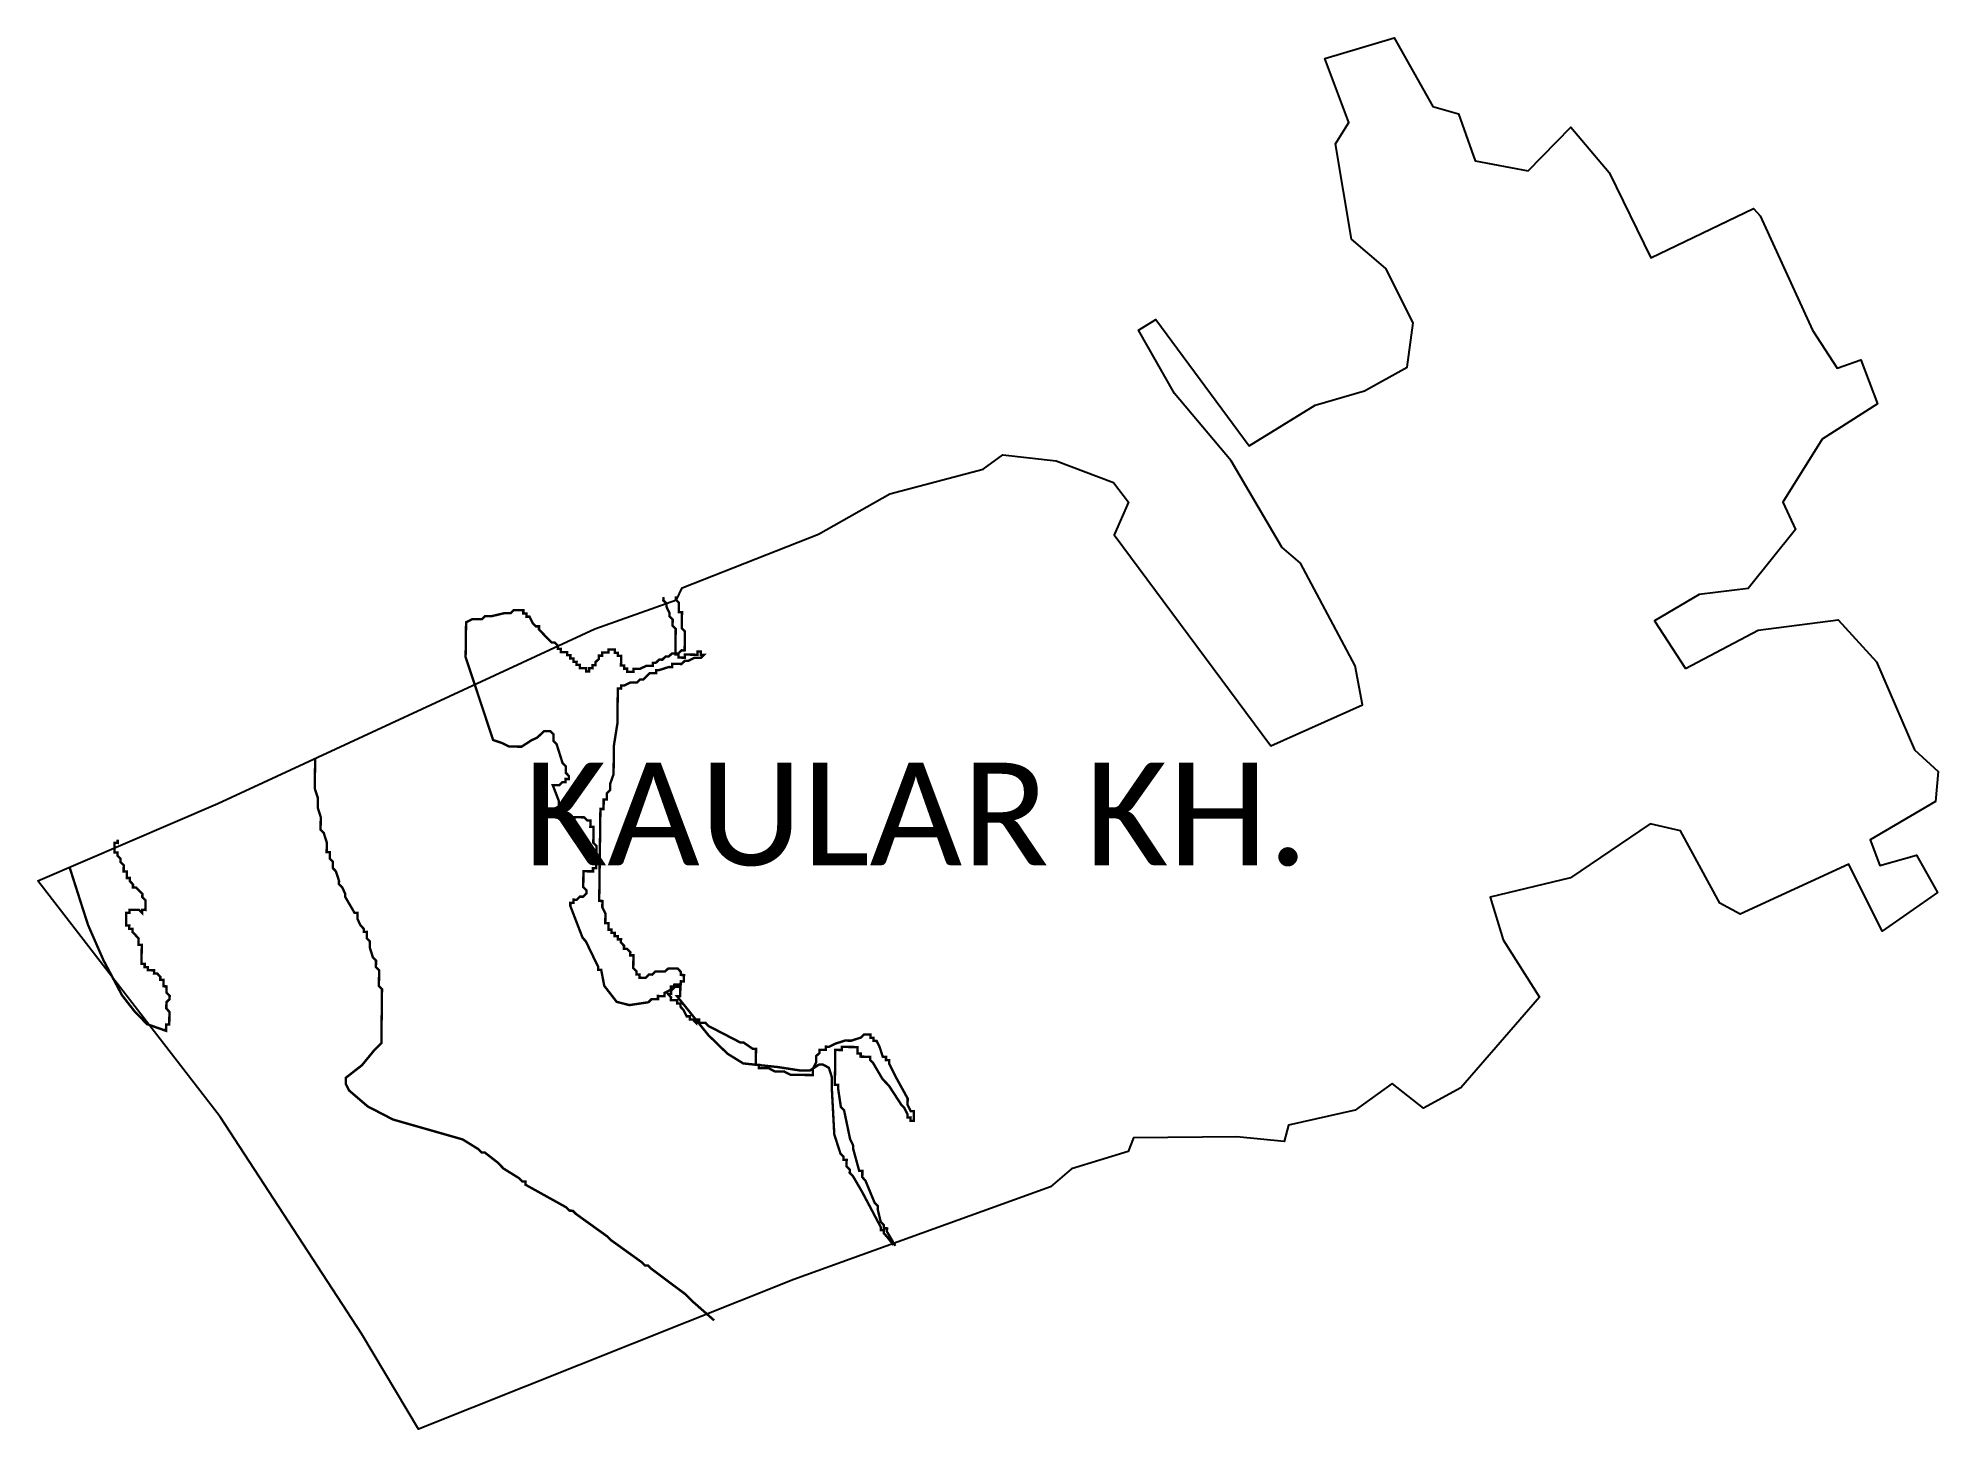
# Model space of a CAD drawing. Header units: metres. Extents: x 263795 to 268598, y 2140779 to 2154063.
# Drawn here: x 266216 to 268598, y 2140779 to 2142523 of the extents above; entities outside this region: 1.
import ezdxf

# ---------------------------------------------------------------- set-up
doc = ezdxf.new("R2010")
doc.units = ezdxf.units.M
for name, color, linetype in [('HIGH TIDE LINE', 6, 'Continuous'), ('village', 3, 'Continuous'), ('VILLAGE NAME', 250, 'Continuous')]:
    doc.layers.add(name, color=color, linetype=linetype)
doc.styles.get("Standard").update_dxf_attribs({"font": 'simplex.shx'})

msp = doc.modelspace()

# ---------------------------------------------------------------- linework, layer by layer
at = {"layer": 'HIGH TIDE LINE', "lineweight": 0, "const_width": 3}
msp.add_lwpolyline([(263796.4, 2154061)], close=True, dxfattribs=at)
for points in [[(267015.8, 2141823.4), (267015.7, 2141819.4), (267019.6, 2141815.4), (267019.5, 2141803.4), (267023.5, 2141803.4), (267023.2, 2141783.5), (267027.1, 2141779.5), (267026.8, 2141755.6), (267022.8, 2141755.7), (267018.8, 2141751.7), (267010.9, 2141751.8), (267006.8, 2141747.9), (267002.9, 2141748), (266998.8, 2141744), (266994.8, 2141744.1), (266990.8, 2141740.2), (266986.8, 2141740.2), (266986.8, 2141736.2), (266978.8, 2141736.3), (266970.8, 2141732.5), (266962.9, 2141732.6), (266962.8, 2141728.6), (266954.9, 2141728.7), (266954.9, 2141732.7), (266950.9, 2141732.7), (266951, 2141736.7), (266947, 2141736.7), (266947.2, 2141748.7), (266943.2, 2141748.7), (266943.2, 2141752.7), (266939.3, 2141752.7), (266939.3, 2141756.7), (266931.4, 2141756.8), (266931.3, 2141752.9), (266923.4, 2141753), (266923.3, 2141749), (266919.3, 2141749), (266919.3, 2141745), (266915.2, 2141741.1), (266915.2, 2141737.1), (266911.2, 2141737.2), (266911.2, 2141733.2), (266907.2, 2141733.3), (266907.1, 2141729.3), (266903.2, 2141729.3), (266903.2, 2141733.3), (266895.3, 2141733.4), (266895.3, 2141737.4), (266891.3, 2141737.4), (266891.4, 2141741.4), (266887.4, 2141741.5), (266887.5, 2141745.5), (266883.5, 2141745.5), (266883.5, 2141749.5), (266879.5, 2141749.5), (266879.6, 2141753.5), (266871.6, 2141753.6), (266871.7, 2141757.6), (266867.7, 2141757.6), (266867.8, 2141761.6), (266863.8, 2141765.7), (266859.9, 2141765.7), (266855.9, 2141769.7), (266848.1, 2141777.8), (266844.2, 2141781.8), (266844.2, 2141785.8), (266840.2, 2141785.8), (266836.3, 2141789.9), (266832.4, 2141797.9), (266828.4, 2141797.9), (266828.5, 2141801.9), (266824.5, 2141802), (266824.6, 2141805.9), (266812.6, 2141806.1), (266808.6, 2141802.2), (266800.7, 2141802.3), (266784.7, 2141798.5), (266776.7, 2141798.6), (266772.7, 2141794.7), (266760.8, 2141794.8), (266752.8, 2141790.9), (266752.2, 2141747.2), (266786.7, 2141643.3), (266798.6, 2141639.2), (266806.5, 2141635.1), (266822.4, 2141634.9), (266834.4, 2141642.7), (266842.4, 2141646.6), (266850.5, 2141654.4), (266858.4, 2141654.3), (266862.4, 2141650.3), (266862.3, 2141642.3), (266866.2, 2141638.3), (266870, 2141626.3), (266873.8, 2141614.3), (266877.8, 2141610.3), (266877.7, 2141602.3), (266881.6, 2141598.3), (266881.5, 2141594.3), (266877.6, 2141594.4), (266877.5, 2141590.4), (266873.5, 2141590.5), (266869.5, 2141586.5), (266861.5, 2141586.6), (266869.2, 2141566.6), (266869.2, 2141562.7), (266873.2, 2141562.6), (266872.9, 2141542.7), (266888.8, 2141542.5), (266888.9, 2141546.5), (266900.8, 2141546.3), (266904.7, 2141542.3), (266908.7, 2141542.3), (266908.6, 2141534.3), (266912.6, 2141534.3), (266912.3, 2141514.4), (266916.3, 2141510.3), (266915.9, 2141482.5), (266911.9, 2141482.5), (266911.9, 2141478.6), (266899.9, 2141478.7), (266899.7, 2141458.8), (266903.6, 2141454.8), (266903.6, 2141450.8), (266899.5, 2141446.9), (266895.6, 2141446.9), (266891.5, 2141443), (266887.6, 2141443.1), (266887.5, 2141439.1), (266883.5, 2141439.1), (266883.5, 2141435.2), (266898.9, 2141395.2), (266902.8, 2141391.1), (266906.7, 2141383.1), (266914.4, 2141367.1), (266918.3, 2141359.1), (266918.3, 2141355.1), (266922.2, 2141355.1), (266926, 2141335.1), (266941.6, 2141315), (266957.5, 2141310.9), (266981.4, 2141314.5), (266985.4, 2141318.5), (266993.4, 2141318.4), (266993.4, 2141322.3), (267001.4, 2141322.2), (267001.4, 2141326.2), (267009.4, 2141330.1), (267009.5, 2141334.1), (267021.4, 2141333.9), (267021.3, 2141322), (267017.3, 2141322), (267056.5, 2141273.3), (267080.5, 2141250), (267100.2, 2141237.8), (267143.9, 2141233.2), (267171.7, 2141228.9), (267183.6, 2141228.8), (267195.7, 2141236.6), (267199.7, 2141236.5), (267207.6, 2141232.4), (267211.4, 2141220.4), (267211.2, 2141208.5), (267214.4, 2141148.8), (267222.1, 2141124.8), (267226, 2141120.8), (267226, 2141116.8), (267229.9, 2141116.8), (267229.8, 2141108.8), (267233.8, 2141104.8), (267233.7, 2141100.8), (267237.6, 2141096.8), (267249.3, 2141076.7), (267272.6, 2141032.7), (267272.6, 2141028.7), (267276.6, 2141028.6), (267276.5, 2141024.7), (267280.4, 2141020.6), (267288.7, 2141010)], [(267063.8, 2140915.6), (267036.3, 2140939.8), (267032.3, 2140943.9), (267028.4, 2140947.9), (266985.1, 2140980.3), (266981.1, 2140984.3), (266977.2, 2140984.3), (266973.2, 2140988.4), (266933.8, 2141016.7), (266929.9, 2141020.8), (266890.5, 2141049.1), (266886.5, 2141053.1), (266882.6, 2141053.2), (266878.6, 2141057.2), (266827.3, 2141085.7), (266827.3, 2141089.7), (266823.4, 2141089.8), (266819.4, 2141093.8), (266799.7, 2141106), (266795.8, 2141110), (266791.8, 2141114), (266776.1, 2141126.2), (266772.1, 2141126.2), (266768.2, 2141130.3), (266748.5, 2141142.5), (266661.3, 2141167.4), (266629.6, 2141183.8), (266606, 2141204), (266602.1, 2141212), (266602.2, 2141219.9), (266622.3, 2141235.6), (266638.5, 2141255.3), (266646.6, 2141263.1), (266647.4, 2141330.7), (266643.5, 2141334.8), (266643.8, 2141354.7), (266639.8, 2141358.7), (266639.9, 2141366.7), (266636, 2141370.7), (266632.2, 2141382.7), (266632.3, 2141390.6), (266628.4, 2141394.7), (266628.5, 2141402.6), (266624.5, 2141402.7), (266624.5, 2141406.6), (266620.6, 2141410.7), (266616.7, 2141418.7), (266616.8, 2141426.6), (266612.9, 2141426.7), (266601.2, 2141446.7), (266601.2, 2141450.7), (266597.4, 2141458.7), (266593.4, 2141462.7), (266593.5, 2141466.7), (266589.6, 2141478.7), (266585.7, 2141482.7), (266585.8, 2141490.7), (266581.9, 2141494.7), (266582, 2141502.7), (266578, 2141502.7), (266578.2, 2141514.7), (266574.4, 2141526.6), (266570.4, 2141530.7), (266570.6, 2141546.6), (266566.8, 2141558.6), (266567, 2141570.5), (266563.1, 2141582.5), (266563.6, 2141620.1)]]:
    msp.add_lwpolyline(points, dxfattribs=at)
at = {"layer": 'HIGH TIDE LINE', "lineweight": 0}
for points in [[(267000.2, 2141822.4, 3, 3, 0), (267000.1, 2141818.4, 3, 3, 0), (267004.1, 2141814.4, 3, 3, 0), (267004, 2141810.4, 3, 3, 0), (267007.9, 2141802.4, 3, 3, 0), (267007.8, 2141798.4, 3, 3, 0), (267011.8, 2141794.4, 3, 3, 0), (267011.7, 2141786.5, 3, 3, 0), (267015.6, 2141782.4, 3, 3, 0), (267015.2, 2141750.6, 3, 3, 0), (267019.2, 2141750.5, 3, 3, 0), (267019.1, 2141746.6, 3, 3, 0), (267027.1, 2141746.5, 3, 3, 0), (267027.1, 2141750.4, 3, 3, 0), (267043, 2141750.2, 3, 3, 0), (267043.1, 2141754.2, 3, 3, 0), (267047.1, 2141754.2, 3, 3, 0), (267047, 2141750.2, 3, 3, 0), (267051, 2141750.1, 3, 3, 0), (267047, 2141746.2, 3, 3, 0), (267039, 2141746.3, 3, 3, 0), (267031, 2141742.4, 3, 3, 0), (267027, 2141742.5, 3, 3, 0), (267023, 2141738.6, 3, 3, 0), (267011.1, 2141738.7, 3, 3, 0), (267011, 2141734.7, 3, 3, 0), (267007, 2141734.8, 3, 3, 0), (266995, 2141731, 3, 3, 0), (266991.1, 2141731, 3, 3, 0), (266991, 2141727, 3, 3, 0), (266983.1, 2141727.1, 3, 3, 0), (266979, 2141723.2, 3, 3, 0), (266975, 2141719.3, 3, 3, 0), (266971, 2141719.3, 3, 3, 0), (266967, 2141715.4, 3, 3, 0), (266959, 2141715.5, 3, 3, 0), (266951, 2141711.6, 3, 3, 0), (266947.1, 2141711.7, 3, 3, 0), (266947, 2141707.7, 3, 3, 0), (266943, 2141707.8, 3, 3, 0), (266942.5, 2141664, 3, 3, 0), (266938.1, 2141636.2, 3, 3, 0), (266937.7, 2141600.4, 3, 3, 0), (266933.5, 2141588.5, 3, 3, 0), (266933.4, 2141580.6, 3, 3, 0), (266929.4, 2141576.6, 3, 3, 0), (266929.3, 2141568.7, 3, 3, 0), (266925.3, 2141568.7, 3, 3, 0), (266925.2, 2141556.8, 3, 3, 0), (266921.2, 2141556.8, 3, 3, 0), (266919.7, 2141441.5, 3, 3, 0), (266923.7, 2141441.4, 3, 3, 0), (266923.6, 2141433.5, 3, 3, 0), (266927.5, 2141425.5, 3, 3, 0), (266927.3, 2141413.5, 3, 3, 0), (266931.3, 2141413.5, 3, 3, 0), (266931.2, 2141405.5, 3, 3, 0), (266935.2, 2141405.5, 3, 3, 0), (266935.1, 2141401.5, 3, 3, 0), (266939.1, 2141401.4, 3, 3, 0), (266939.1, 2141397.5, 3, 3, 0), (266943, 2141397.4, 3, 3, 0), (266943, 2141393.4, 3, 3, 0), (266947, 2141393.4, 3, 3, 0), (266946.9, 2141389.4, 3, 3, 0), (266950.8, 2141385.4, 3, 3, 0), (266950.8, 2141381.4, 3, 3, 0), (266954.8, 2141381.3, 3, 3, 0), (266958.7, 2141377.3, 3, 3, 0), (266958.6, 2141373.3, 3, 3, 0), (266962.6, 2141373.3, 3, 3, 0), (266962.4, 2141357.4, 3, 3, 0), (266966.3, 2141353.3, 3, 3, 0), (266966.3, 2141349.4, 3, 3, 0), (266970.3, 2141349.3, 3, 3, 0), (266970.2, 2141345.3, 3, 3, 0), (266978.2, 2141345.2, 3, 3, 0), (266982.2, 2141349.2, 3, 3, 0), (266986.2, 2141349.1, 3, 3, 0), (266990.2, 2141353, 3, 3, 0), (267002.1, 2141352.9, 3, 3, 0), (267006.2, 2141356.8, 3, 3, 0), (267018.1, 2141356.7, 3, 3, 0), (267022, 2141352.6, 3, 3, 0), (267022, 2141348.7, 3, 3, 0), (267026, 2141348.6, 3, 3, 0), (267025.8, 2141340.6, 3, 3, 0), (267021.9, 2141340.7, 3, 3, 0), (267021.8, 2141336.7, 3, 3, 0), (267013.9, 2141336.8, 3, 3, 0), (267013.8, 2141332.8, 3, 3, 0), (267009.8, 2141328.9, 3, 3, 0), (267009.7, 2141324.9, 3, 3, 0), (267005.8, 2141325, 3, 3, 0), (267009.7, 2141321, 3, 3, 0), (267009.6, 2141317, 3, 3, 0), (267017.6, 2141316.9, 3, 3, 0), (267017.5, 2141312.9, 3, 3, 0), (267021.5, 2141312.8, 3, 3, 0), (267021.5, 2141308.9, 3, 3, 0), (267025.4, 2141304.8, 3, 3, 0), (267029.3, 2141296.8, 3, 3, 0), (267033.2, 2141296.8, 3, 3, 0), (267033.2, 2141292.8, 3, 3, 0), (267037.2, 2141292.8, 3, 3, 0), (267041.1, 2141288.7, 3, 3, 0), (267041.1, 2141292.7, 3, 3, 0), (267045.1, 2141292.7, 3, 3, 0), (267045.1, 2141288.7, 3, 3, 0), (267053, 2141288.6, 3, 3, 0), (267057, 2141284.5, 3, 3, 0), (267072.8, 2141276.4, 3, 3, 0), (267096.5, 2141264.1, 3, 3, 0), (267100.5, 2141264.1, 3, 3, 0), (267112.3, 2141256, 3, 3, 0), (267116.3, 2141255.9, 3, 3, 0), (267116, 2141236, 3, 3, 0), (267120, 2141236, 3, 3, 0), (267119.9, 2141232, 3, 3, 0), (267131.9, 2141231.9, 3, 3, 0), (267139.8, 2141227.8, 3, 3, 0), (267151.7, 2141227.6, 3, 3, 0), (267159.6, 2141223.5, 3, 3, 0), (267187.5, 2141223.2, 3, 3, 0), (267187.6, 2141231.1, 3, 3, 0), (267191.6, 2141239.1, 3, 3, 0), (267191.7, 2141247, 3, 3, 0), (267195.8, 2141250.9, 3, 3, 0), (267195.8, 2141254.9, 3, 3, 0), (267203.8, 2141254.8, 3, 3, 0), (267203.8, 2141258.8, 3, 3, 0), (267207.8, 2141258.7, 3, 3, 0), (267215.8, 2141262.6, 3, 3, 0), (267227.8, 2141266.4, 3, 3, 0), (267235.7, 2141266.3, 3, 3, 0), (267247.7, 2141270.2, 3, 3, 0), (267251.8, 2141274.1, 3, 3, 0), (267259.7, 2141274, 3, 3, 0), (267259.7, 2141270, 3, 3, 0), (267263.6, 2141270, 3, 3, 0), (267263.6, 2141266, 3, 3, 0), (267267.6, 2141265.9, 3, 3, 0), (267271.4, 2141257.9, 3, 3, 0), (267275.3, 2141245.9, 3, 3, 0), (267279.2, 2141245.9, 3, 3, 0), (267279.2, 2141241.9, 3, 3, 0), (267283.2, 2141241.9, 3, 3, 0), (267283.1, 2141237.9, 3, 3, 0), (267290.9, 2141221.9, 3, 3, 0), (267306.4, 2141193.8, 3, 3, 0), (267306.3, 2141185.9, 3, 3, 0), (267310.2, 2141177.9, 3, 3, 0), (267314.2, 2141177.8, 3, 3, 0), (267314, 2141165.9, 3, 3, 0), (267310, 2141165.9, 3, 3, 0), (267310.1, 2141169.9, 3, 3, 0), (267306.1, 2141169.9, 3, 3, 0), (267306.2, 2141173.9, 3, 3, 0), (267302.3, 2141181.9, 3, 3, 0), (267298.4, 2141186, 3, 3, 0), (267282.8, 2141210, 3, 3, 0), (267278.8, 2141214.1, 3, 3, 0), (267274.9, 2141218.1, 3, 3, 0), (267263.2, 2141238.1, 3, 3, 0), (267259.3, 2141242.2, 3, 3, 0), (267259.4, 2141246.1, 3, 3, 0), (267247.4, 2141246.3, 3, 3, 0), (267247.5, 2141250.3, 3, 3, 0), (267243.5, 2141250.3, 3, 3, 0), (267243.6, 2141258.3, 3, 3, 0), (267223.7, 2141258.5, 3, 3, 0), (267223.7, 2141254.6, 3, 3, 0), (267215.7, 2141254.7, 3, 3, 0), (267215.1, 2141210.9, 3, 3, 0), (267219.1, 2141210.8, 3, 3, 0), (267219.1, 2141206.9, 3, 3, 0), (267222.7, 2141182.9, 3, 3, 0), (267226.7, 2141178.9, 3, 3, 0), (267234.2, 2141143, 3, 3, 0), (267238, 2141135, 3, 3, 0), (267238, 2141131, 3, 3, 0), (267245.6, 2141103.1, 3, 3, 0), (267249.6, 2141103, 3, 3, 0), (267249.5, 2141095.1, 3, 3, 0), (267253.4, 2141091, 3, 3, 0), (267265, 2141063, 3, 3, 0), (267268.9, 2141059, 3, 3, 0), (267268.8, 2141055, 3, 3, 0), (267272.6, 2141039.1, 3, 3, 0), (267276.5, 2141035, 3, 3, 0), (267276.5, 2141031.1, 3, 3, 0), (267280.5, 2141031, 3, 3, 0), (267280.4, 2141027, 3, 3, 0), (267290.9, 2141009.1, 3, 3, 0)], [(266255.5, 2141484.8, 3, 3, 0), (266255.9, 2141483.2, 3, 3, 0), (266271.2, 2141435.2, 3, 3, 0), (266278.9, 2141411.3, 3, 3, 0), (266298.2, 2141367.2, 3, 3, 0), (266321.5, 2141323.2, 3, 3, 0), (266337.2, 2141303.1, 3, 3, 0), (266352.9, 2141287, 3, 3, 0), (266376.6, 2141278.7, 3, 3, 0), (266376.7, 2141286.7, 3, 3, 0), (266380.7, 2141286.6, 3, 3, 0), (266380.9, 2141302.5, 3, 3, 0), (266377, 2141306.6, 3, 3, 0), (266377.1, 2141314.5, 3, 3, 0), (266381.1, 2141318.4, 3, 3, 0), (266381.2, 2141322.4, 3, 3, 0), (266377.2, 2141326.4, 3, 3, 0), (266377.3, 2141334.4, 3, 3, 0), (266373.4, 2141334.5, 3, 3, 0), (266373.5, 2141342.4, 3, 3, 0), (266369.5, 2141342.5, 3, 3, 0), (266369.5, 2141346.4, 3, 3, 0), (266365.6, 2141350.5, 3, 3, 0), (266361.6, 2141350.5, 3, 3, 0), (266361.7, 2141354.5, 3, 3, 0), (266353.7, 2141354.6, 3, 3, 0), (266353.8, 2141358.6, 3, 3, 0), (266349.8, 2141358.6, 3, 3, 0), (266349.9, 2141362.6, 3, 3, 0), (266345.9, 2141362.7, 3, 3, 0), (266346.2, 2141386.5, 3, 3, 0), (266342.2, 2141386.6, 3, 3, 0), (266342.3, 2141394.5, 3, 3, 0), (266338.4, 2141398.6, 3, 3, 0), (266334.5, 2141402.6, 3, 3, 0), (266334.5, 2141406.6, 3, 3, 0), (266330.5, 2141406.6, 3, 3, 0), (266330.6, 2141410.6, 3, 3, 0), (266326.6, 2141410.6, 3, 3, 0), (266326.8, 2141426.6, 3, 3, 0), (266330.8, 2141426.5, 3, 3, 0), (266330.8, 2141430.5, 3, 3, 0), (266342.8, 2141430.3, 3, 3, 0), (266346.7, 2141426.3, 3, 3, 0), (266346.7, 2141430.3, 3, 3, 0), (266350.7, 2141430.2, 3, 3, 0), (266350.9, 2141442.2, 3, 3, 0), (266346.9, 2141446.2, 3, 3, 0), (266347, 2141450.2, 3, 3, 0), (266343.1, 2141454.2, 3, 3, 0), (266339.1, 2141458.2, 3, 3, 0), (266335.2, 2141458.3, 3, 3, 0), (266335.2, 2141462.3, 3, 3, 0), (266331.3, 2141466.3, 3, 3, 0), (266331.3, 2141470.3, 3, 3, 0), (266327.4, 2141470.3, 3, 3, 0), (266327.5, 2141478.3, 3, 3, 0), (266323.5, 2141478.3, 3, 3, 0), (266323.6, 2141486.3, 3, 3, 0), (266319.7, 2141490.3, 3, 3, 0), (266319.7, 2141494.3, 3, 3, 0), (266315.8, 2141498.3, 3, 3, 0), (266315.8, 2141502.3, 3, 3, 0), (266311.9, 2141502.3, 3, 3, 0), (266312, 2141514.3, 3, 3, 0), (266316, 2141514.2, 3, 3, 0), (266316, 2141518.2, 3, 3, 0)]]:
    msp.add_lwpolyline(points, format="xyseb", dxfattribs=at)
at = {"layer": 'village', "color": 3}
msp.add_polyline3d([(268281.4, 2141732.9, 0), (268372.5, 2141781.2, 0), (268473, 2141793.9, 0), (268521, 2141741.4, 0), (268568.4, 2141630.8, 0), (268598.1, 2141604, 0), (268595, 2141566.3, 0), (268513.2, 2141518, 0), (268525, 2141486.1, 0), (268571, 2141498.8, 0), (268597.5, 2141452.2, 0), (268528.2, 2141403.4, 0), (268486.3, 2141487.7, 0), (268349.9, 2141425, 0), (268324.7, 2141438.7, 0), (268275.3, 2141529.5, 0), (268237.3, 2141538.2, 0), (268137.5, 2141470.3, 0), (268036.8, 2141446.4, 0), (268053.1, 2141392.8, 0), (268098.5, 2141320.8, 0), (267999.9, 2141207.1, 0), (267952.9, 2141181.8, 0), (267913.6, 2141212.6, 0), (267867.4, 2141179.1, 0), (267783.7, 2141160.4, 0), (267778.3, 2141139.9, 0), (267719.1, 2141145.8, 0), (267589.4, 2141144.6, 0), (267582.8, 2141127.4, 0), (267511.8, 2141105.7, 0), (267485.5, 2141083.2, 0), (267163.6, 2140966.9, 0), (266693.1, 2140779.4, 0), (266622.1, 2140898.2, 0), (266444.4, 2141171, 0), (266216.1, 2141466.7, 0), (266441.4, 2141563.5, 0), (266914.1, 2141782.5, 0), (267016.5, 2141819, 0), (267023.7, 2141833.9, 0), (267194.6, 2141901.3, 0), (267284.1, 2141952.1, 0), (267400.9, 2141982.7, 0), (267425.9, 2142000.7, 0), (267492.6, 2141993.2, 0), (267564.6, 2141966, 0), (267583.2, 2141941.4, 0), (267565.2, 2141900.7, 0), (267761.6, 2141635.8, 0), (267876.8, 2141687.2, 0), (267867.6, 2141736.2, 0), (267798.9, 2141864.9, 0), (267775.5, 2141885.2, 0), (267711.9, 2141993.3, 0), (267641, 2142077.6, 0), (267595.7, 2142157.1, 0), (267617.3, 2142170.6, 0), (267734.6, 2142012.2, 0), (267817.1, 2142063, 0), (267879.3, 2142081.1, 0), (267932.4, 2142110.7, 0), (267940.1, 2142166.4, 0), (267905.9, 2142234.4, 0), (267863, 2142271.4, 0), (267842.6, 2142390.6, 0), (267859.4, 2142417.4, 0), (267829.3, 2142497.7, 0), (267916.2, 2142523.5, 0), (267964.7, 2142437.6, 0), (267997.1, 2142428.3, 0), (268017.8, 2142369.3, 0), (268084.1, 2142356.8, 0), (268137.7, 2142411.6, 0), (268186, 2142354.7, 0), (268238.2, 2142247.7, 0), (268366.7, 2142309.7, 0), (268375.1, 2142300.4, 0), (268440.9, 2142157.3, 0), (268471.8, 2142109.3, 0), (268501.3, 2142119.9, 0), (268522.1, 2142064.6, 0), (268452.9, 2142020.4, 0), (268403.5, 2141941.6, 0), (268419.4, 2141907.4, 0), (268360, 2141833.1, 0), (268298.7, 2141825.6, 0), (268242.7, 2141792.6, 0)], close=True, dxfattribs=at)

# ---------------------------------------------------------------- texts
at = {"layer": 'VILLAGE NAME', "insert": (266825.5, 2141614.9), "char_height": 128.647, "attachment_point": 1}
msp.add_mtext_dynamic_manual_height_columns('{\\fCalibri|b0|i0|c0|p34;KAULAR KH.}', width=1363.583, gutter_width=643.2, heights=[0], dxfattribs=at)

doc.saveas('drawing.dxf')
